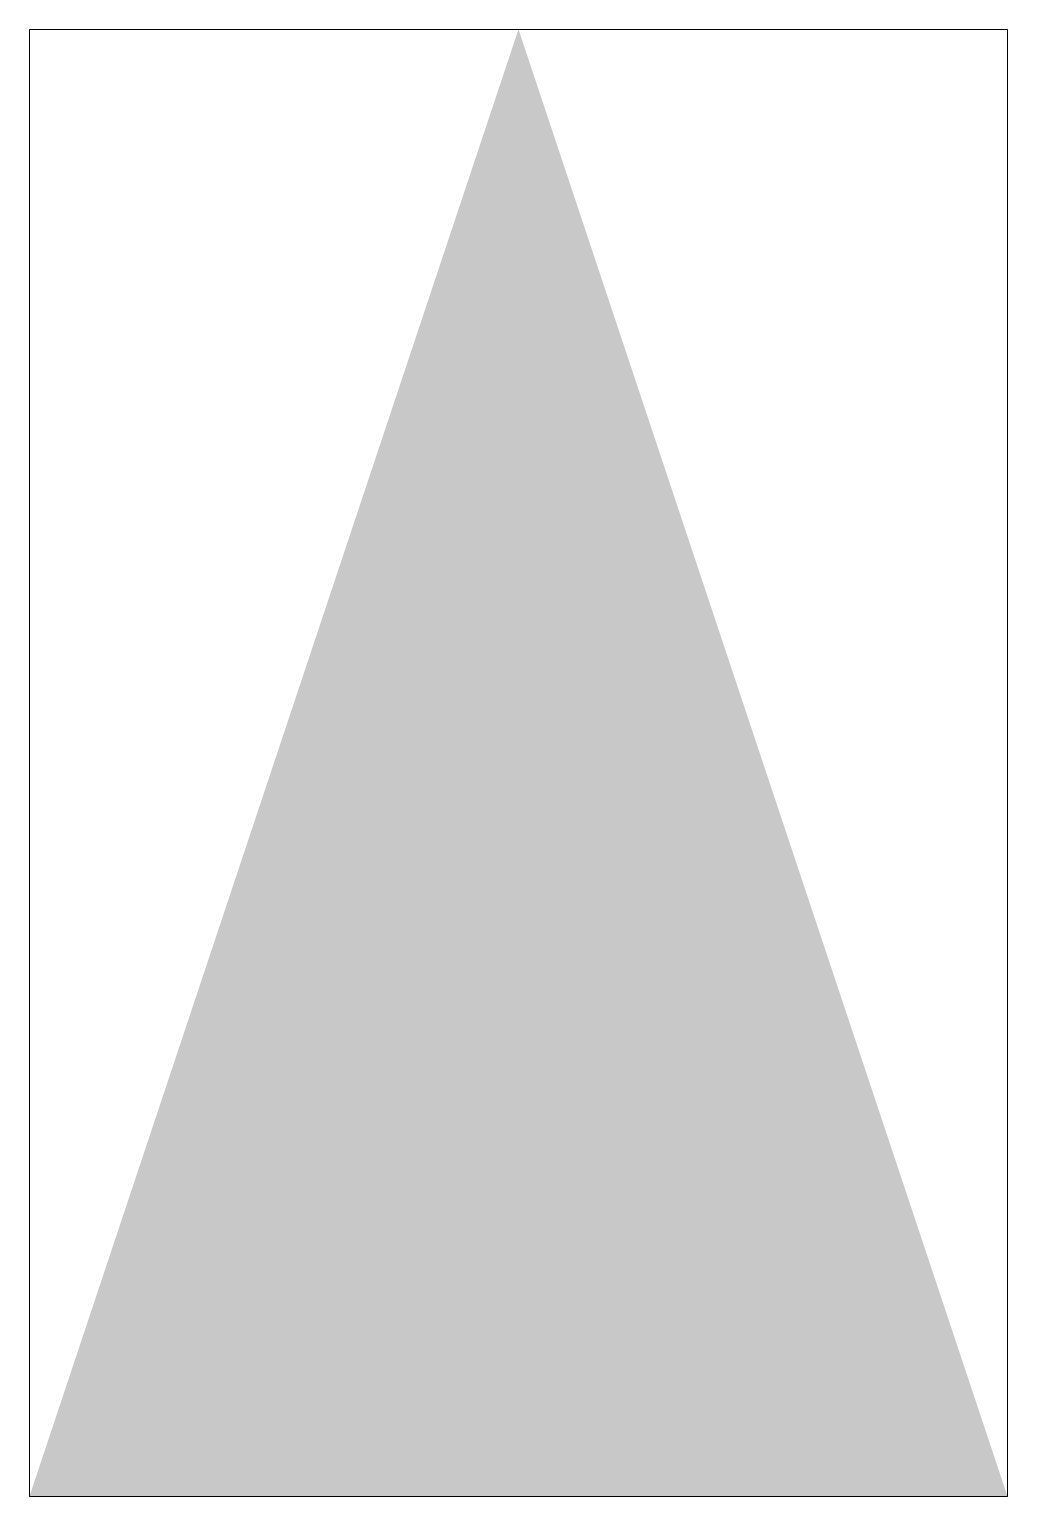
# Model space of a CAD drawing. Extents: x -0.5 to 0.5, y 0 to 1.5.
import ezdxf

# ---------------------------------------------------------------- set-up
doc = ezdxf.new("R2010")
doc.units = 0
doc.header["$LTSCALE"] = 0.01
doc.header["$MEASUREMENT"] = 0
doc.layers.get('0').update_dxf_attribs({"lineweight": 20})
doc.layers.get('Defpoints').update_dxf_attribs({"color": 111, "lineweight": 20})

msp = doc.modelspace()

# ---------------------------------------------------------------- hatches: boundary and pattern name
at = {"linetype": 'Continuous', "lineweight": 0}
h = msp.add_hatch(color=0, dxfattribs=at)
h.dxf.hatch_style = 1
h.paths.add_polyline_path([(0, 1.5), (-0.5, 0), (0.5, 0)])

# ---------------------------------------------------------------- linework, layer by layer
at = {"layer": 'Defpoints'}
msp.add_lwpolyline([(-0.5, 0), (0.5, 0), (0.5, 1.5), (-0.5, 1.5)], close=True, dxfattribs=at)

doc.saveas('drawing.dxf')
